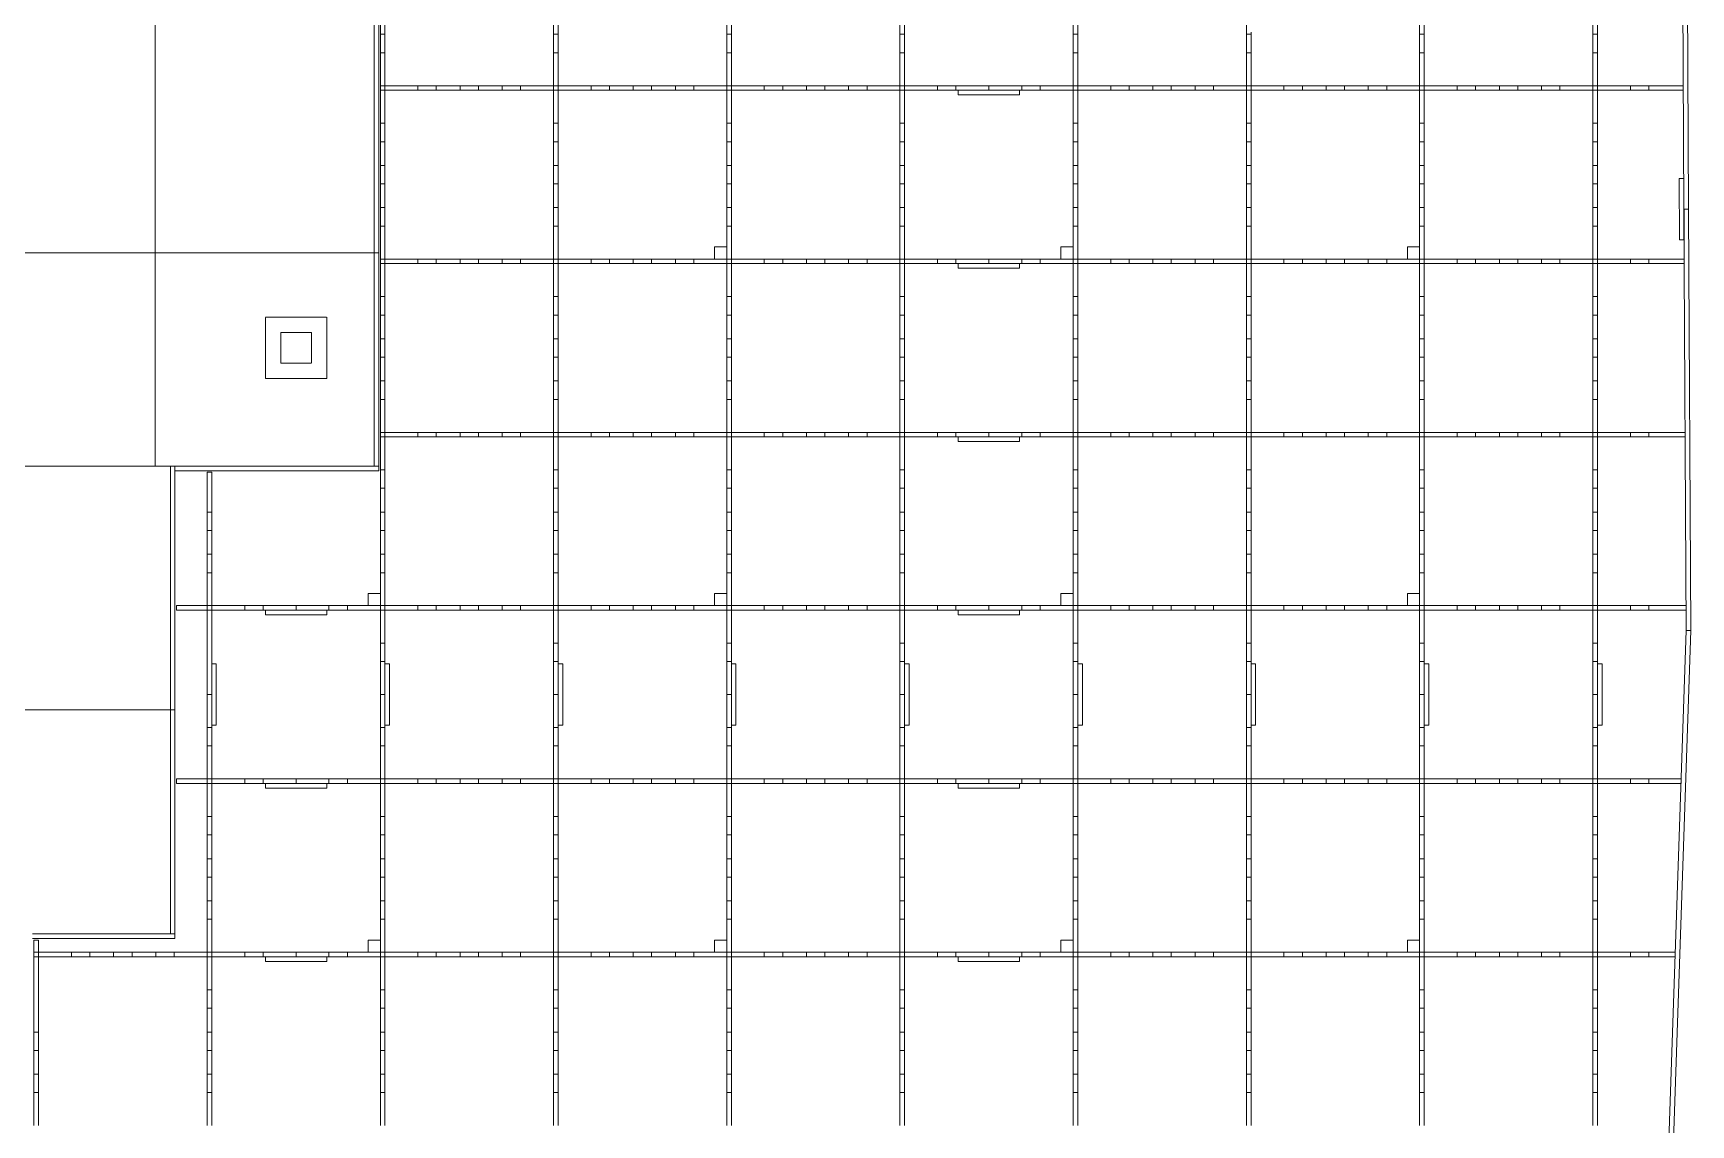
# Model space of a CAD drawing. Header units: millimetres. Extents: x -20225 to 19535, y -17853 to 10707.
# Drawn here: x 11385 to 16792, y -7138 to -3579 of the extents above; entities that cross this region are included whole.
import ezdxf

# ---------------------------------------------------------------- set-up
doc = ezdxf.new("R2010")
doc.units = ezdxf.units.MM
doc.linetypes.add('HIDDEN', pattern=[1.905, 1.27, -0.635])

msp = doc.modelspace()

# ---------------------------------------------------------------- linework, layer by layer
at = {"linetype": 'Continuous', "lineweight": 15}
for p, q in [((16769.1, -4152.9), (16761.5, -2779.6)), ((16784.1, -4152.8), (16776.5, -2779.4)), ((12497, -3322.8), (12497, -4990.3)), ((12512, -4990.3), (12512, -3322.8)), ((12517, -3750.3), (12517, -3475.3)), ((12532, -3475.3), (12532, -3750.3)), ((13082, -3750.3), (13082, -3475.3)), ((13097, -3475.3), (13097, -3750.3)), ((13647, -3750.3), (13647, -3475.3)), ((13662, -3475.3), (13662, -3750.3)), ((14212, -3750.3), (14212, -3475.3)), ((14227, -3475.3), (14227, -3750.3)), ((14777, -3750.3), (14777, -3475.3)), ((14792, -3475.3), (14792, -3750.3)), ((15342, -3750.3), (15342, -3475.3)), ((15907, -3475.3), (15907, -3750.3)), ((15922, -3750.3), (15922, -3475.3)), ((16472, -3475.3), (16472, -3750.3)), ((16487, -3750.3), (16487, -3475.3)), ((11782, -3530.3), (11782, -4990.3)), ((15357, -3750.3), (15357, -3575.3)), ((12517, -3750.3), (12517, -3765.3)), ((12517, -3750.3), (14502, -3750.3)), ((12517, -3750.3), (12532, -3750.3)), ((14502, -3765.3), (12517, -3765.3)), ((12532, -3765.3), (12517, -3765.3)), ((12517, -4315.3), (12517, -3765.3)), ((12532, -3765.3), (12532, -4315.3)), ((13082, -3750.3), (13097, -3750.3)), ((13082, -4315.3), (13082, -3765.3)), ((13097, -3765.3), (13082, -3765.3)), ((13097, -3765.3), (13097, -4315.3)), ((13647, -3750.3), (13662, -3750.3)), ((13662, -3765.3), (13647, -3765.3)), ((13647, -4315.3), (13647, -3765.3)), ((13662, -3765.3), (13662, -4315.3)), ((14212, -3750.3), (14227, -3750.3)), ((14227, -3765.3), (14212, -3765.3)), ((14212, -4315.3), (14212, -3765.3)), ((14227, -3765.3), (14227, -4315.3)), ((14402, -3780.3), (14402, -3765.3)), ((14402, -3765.3), (14602, -3765.3)), ((14602, -3780.3), (14402, -3780.3)), ((14502, -3765.3), (14502, -3750.3)), ((14502, -3750.3), (15357, -3750.3)), ((15357, -3765.3), (14502, -3765.3)), ((14602, -3765.3), (14602, -3780.3)), ((14777, -3750.3), (14792, -3750.3)), ((14792, -3765.3), (14777, -3765.3)), ((14777, -4315.3), (14777, -3765.3)), ((14792, -3765.3), (14792, -4315.3)), ((15342, -3750.3), (15357, -3750.3)), ((15357, -3765.3), (15342, -3765.3)), ((15342, -4315.3), (15342, -3765.3)), ((15357, -3765.3), (15357, -3750.3)), ((16766.8, -3750.3), (15357, -3750.3)), ((15357, -3765.3), (16766.9, -3765.3)), ((15357, -4315.3), (15357, -3765.3)), ((15907, -3750.3), (15922, -3750.3)), ((15922, -3765.3), (15907, -3765.3)), ((15907, -3765.3), (15907, -4315.3)), ((15922, -4315.3), (15922, -3765.3)), ((16472, -3750.3), (16487, -3750.3)), ((16472, -3765.3), (16472, -4315.3)), ((16487, -3765.3), (16472, -3765.3)), ((16487, -4315.3), (16487, -3765.3)), ((16766.9, -3765.3), (16766.8, -3750.3)), ((16753.5, -4052.9), (16754.6, -4252.9)), ((16768.5, -4052.9), (16753.5, -4052.9)), ((16769.6, -4252.9), (16768.5, -4052.9)), ((16784.1, -4152.8), (16769.1, -4152.9)), ((16776.7, -5526), (16769.1, -4152.9)), ((16791.7, -5526.2), (16784.1, -4152.8)), ((16754.6, -4252.9), (16769.6, -4252.9)), ((12517, -4315.3), (12517, -4330.3)), ((12517, -4315.3), (14502, -4315.3)), ((12517, -4315.3), (12532, -4315.3)), ((13082, -4315.3), (13097, -4315.3)), ((13607, -4315.3), (13607, -4275.3)), ((13607, -4275.3), (13647, -4275.3)), ((13647, -4315.3), (13607, -4315.3)), ((13647, -4275.3), (13647, -4315.3)), ((13647, -4315.3), (13662, -4315.3)), ((14212, -4315.3), (14227, -4315.3)), ((14502, -4330.3), (14502, -4315.3)), ((14502, -4315.3), (15357, -4315.3)), ((14737, -4315.3), (14737, -4275.3)), ((14737, -4275.3), (14777, -4275.3)), ((14777, -4315.3), (14737, -4315.3)), ((14777, -4275.3), (14777, -4315.3)), ((14777, -4315.3), (14792, -4315.3)), ((15342, -4315.3), (15357, -4315.3)), ((15357, -4330.3), (15357, -4315.3)), ((16770, -4315.3), (15357, -4315.3)), ((15907, -4275.3), (15867, -4275.3)), ((15867, -4275.3), (15867, -4315.3)), ((15867, -4315.3), (15907, -4315.3)), ((15907, -4315.3), (15907, -4275.3)), ((15907, -4315.3), (15922, -4315.3)), ((16472, -4315.3), (16487, -4315.3)), ((16770, -4330.3), (16770, -4315.3)), ((14502, -4330.3), (12517, -4330.3)), ((12517, -4880.3), (12517, -4330.3)), ((12532, -4330.3), (12517, -4330.3)), ((12532, -4330.3), (12532, -4880.3)), ((13097, -4330.3), (13082, -4330.3)), ((13082, -4880.3), (13082, -4330.3)), ((13097, -4330.3), (13097, -4880.3)), ((13662, -4330.3), (13647, -4330.3)), ((13647, -4880.3), (13647, -4330.3)), ((13662, -4330.3), (13662, -4880.3)), ((14227, -4330.3), (14212, -4330.3)), ((14212, -4880.3), (14212, -4330.3)), ((14227, -4330.3), (14227, -4880.3)), ((14402, -4345.3), (14402, -4330.3)), ((14402, -4330.3), (14602, -4330.3)), ((14602, -4345.3), (14402, -4345.3)), ((15357, -4330.3), (14502, -4330.3)), ((14602, -4330.3), (14602, -4345.3)), ((14792, -4330.3), (14777, -4330.3)), ((14777, -4880.3), (14777, -4330.3)), ((14792, -4330.3), (14792, -4880.3)), ((15357, -4330.3), (15342, -4330.3)), ((15342, -4880.3), (15342, -4330.3)), ((15357, -4330.3), (16770, -4330.3)), ((15357, -4880.3), (15357, -4330.3)), ((15907, -4330.3), (15907, -4880.3)), ((15922, -4330.3), (15907, -4330.3)), ((15922, -4880.3), (15922, -4330.3)), ((16472, -4330.3), (16472, -4880.3)), ((16487, -4330.3), (16472, -4330.3)), ((16487, -4880.3), (16487, -4330.3)), ((12517, -4880.3), (12517, -4895.3)), ((12517, -4880.3), (14502, -4880.3)), ((12517, -4880.3), (12532, -4880.3)), ((14502, -4895.3), (12517, -4895.3)), ((12517, -5445.3), (12517, -4895.3)), ((12532, -4895.3), (12517, -4895.3)), ((12532, -4895.3), (12532, -5445.3)), ((13082, -4880.3), (13097, -4880.3)), ((13082, -5445.3), (13082, -4895.3)), ((13097, -4895.3), (13082, -4895.3)), ((13097, -4895.3), (13097, -5445.3)), ((13647, -4880.3), (13662, -4880.3)), ((13647, -5445.3), (13647, -4895.3)), ((13662, -4895.3), (13647, -4895.3)), ((13662, -4895.3), (13662, -5445.3)), ((14212, -4880.3), (14227, -4880.3)), ((14227, -4895.3), (14212, -4895.3)), ((14212, -5445.3), (14212, -4895.3)), ((14227, -4895.3), (14227, -5445.3)), ((14402, -4895.3), (14602, -4895.3)), ((14402, -4910.3), (14402, -4895.3)), ((14602, -4910.3), (14402, -4910.3)), ((14502, -4895.3), (14502, -4880.3)), ((14502, -4880.3), (15357, -4880.3)), ((15357, -4895.3), (14502, -4895.3)), ((14602, -4895.3), (14602, -4910.3)), ((14777, -4880.3), (14792, -4880.3)), ((14777, -5445.3), (14777, -4895.3)), ((14792, -4895.3), (14777, -4895.3)), ((14792, -4895.3), (14792, -5445.3)), ((15342, -4880.3), (15357, -4880.3)), ((15357, -4895.3), (15342, -4895.3)), ((15342, -5445.3), (15342, -4895.3)), ((16773.1, -4880.3), (15357, -4880.3)), ((15357, -4895.3), (15357, -4880.3)), ((15357, -4895.3), (16773.2, -4895.3)), ((15357, -5445.3), (15357, -4895.3)), ((15907, -4880.3), (15922, -4880.3)), ((15907, -4895.3), (15907, -5445.3)), ((15922, -4895.3), (15907, -4895.3)), ((15922, -5445.3), (15922, -4895.3)), ((16472, -4880.3), (16487, -4880.3)), ((16472, -4895.3), (16472, -5445.3)), ((16487, -4895.3), (16472, -4895.3)), ((16487, -5445.3), (16487, -4895.3)), ((16773.2, -4895.3), (16773.1, -4880.3)), ((11782, -4990.3), (10509.9, -4990.3)), ((11832, -4990.3), (10509.9, -4990.3)), ((11782, -4990.3), (11832, -4990.3)), ((11832, -4990.3), (11832, -6515.3)), ((11847, -4990.3), (11832, -4990.3)), ((12512, -4990.3), (11847, -4990.3)), ((11847, -4990.3), (11847, -5005.3)), ((11847, -6515.3), (11847, -4990.3)), ((11847, -5005.3), (12512, -5005.3)), ((11952, -5445.3), (11952, -5010.3)), ((11967, -5010.3), (11952, -5010.3)), ((11967, -5010.3), (11967, -5445.3)), ((12497, -4990.3), (12512, -4990.3)), ((12512, -5005.3), (12512, -4990.3)), ((12477, -5445.3), (12477, -5405.3)), ((12477, -5405.3), (12517, -5405.3)), ((12517, -5405.3), (12517, -5445.3)), ((13607, -5405.3), (13647, -5405.3)), ((13607, -5445.3), (13607, -5405.3)), ((13647, -5405.3), (13647, -5445.3)), ((14737, -5445.3), (14737, -5405.3)), ((14737, -5405.3), (14777, -5405.3)), ((14777, -5405.3), (14777, -5445.3)), ((15867, -5405.3), (15867, -5445.3)), ((15907, -5405.3), (15867, -5405.3)), ((15907, -5445.3), (15907, -5405.3)), ((11852, -5445.3), (11852, -5460.3)), ((11852, -5445.3), (12242, -5445.3)), ((12242, -5460.3), (11852, -5460.3)), ((11952, -5445.3), (11967, -5445.3)), ((11952, -5735.3), (11952, -5460.3)), ((11967, -5460.3), (11952, -5460.3)), ((11967, -5460.3), (11967, -5735.3)), ((12142, -5475.3), (12142, -5460.3)), ((12142, -5460.3), (12342, -5460.3)), ((12242, -5445.3), (14502, -5445.3)), ((12242, -5460.3), (12242, -5445.3)), ((14502, -5460.3), (12242, -5460.3)), ((12342, -5460.3), (12342, -5475.3)), ((12517, -5445.3), (12477, -5445.3)), ((12517, -5445.3), (12532, -5445.3)), ((12532, -5460.3), (12517, -5460.3)), ((12517, -5735.3), (12517, -5460.3)), ((12532, -5460.3), (12532, -5735.3)), ((13082, -5445.3), (13097, -5445.3)), ((13097, -5460.3), (13082, -5460.3)), ((13082, -5735.3), (13082, -5460.3)), ((13097, -5460.3), (13097, -5735.3)), ((13647, -5445.3), (13607, -5445.3)), ((13647, -5445.3), (13662, -5445.3)), ((13662, -5460.3), (13647, -5460.3)), ((13647, -5735.3), (13647, -5460.3)), ((13662, -5460.3), (13662, -5735.3)), ((14212, -5445.3), (14227, -5445.3)), ((14212, -5735.3), (14212, -5460.3)), ((14227, -5460.3), (14212, -5460.3)), ((14227, -5460.3), (14227, -5735.3)), ((14402, -5475.3), (14402, -5460.3)), ((14402, -5460.3), (14602, -5460.3)), ((14502, -5460.3), (14502, -5445.3)), ((14502, -5445.3), (15357, -5445.3)), ((15357, -5460.3), (14502, -5460.3)), ((14602, -5460.3), (14602, -5475.3)), ((14777, -5445.3), (14737, -5445.3)), ((14777, -5445.3), (14792, -5445.3)), ((14777, -5735.3), (14777, -5460.3)), ((14792, -5460.3), (14777, -5460.3)), ((14792, -5460.3), (14792, -5735.3)), ((15342, -5445.3), (15357, -5445.3)), ((15357, -5460.3), (15342, -5460.3)), ((15342, -5735.3), (15342, -5460.3)), ((15357, -5460.3), (15357, -5445.3)), ((16776.2, -5445.3), (15357, -5445.3)), ((15357, -5460.3), (16776.3, -5460.3)), ((15357, -5635.3), (15357, -5460.3)), ((15867, -5445.3), (15907, -5445.3)), ((15907, -5445.3), (15922, -5445.3)), ((15907, -5460.3), (15907, -5735.3)), ((15922, -5460.3), (15907, -5460.3)), ((15922, -5735.3), (15922, -5460.3)), ((16472, -5445.3), (16487, -5445.3)), ((16472, -5460.3), (16472, -5735.3)), ((16487, -5460.3), (16472, -5460.3)), ((16487, -5735.3), (16487, -5460.3)), ((16776.3, -5460.3), (16776.2, -5445.3)), ((12342, -5475.3), (12142, -5475.3)), ((14602, -5475.3), (14402, -5475.3)), ((16712.6, -7396.5), (16776.7, -5526)), ((16727.6, -7398), (16791.7, -5526.2)), ((16791.7, -5526.2), (16776.7, -5526)), ((11967, -5635.3), (11982, -5635.3)), ((11967, -5835.3), (11967, -5635.3)), ((11982, -5635.3), (11982, -5835.3)), ((12532, -5635.3), (12547, -5635.3)), ((12532, -5835.3), (12532, -5635.3)), ((12547, -5635.3), (12547, -5835.3)), ((13097, -5835.3), (13097, -5635.3)), ((13097, -5635.3), (13112, -5635.3)), ((13112, -5635.3), (13112, -5835.3)), ((13662, -5835.3), (13662, -5635.3)), ((13662, -5635.3), (13677, -5635.3)), ((13677, -5635.3), (13677, -5835.3)), ((14227, -5835.3), (14227, -5635.3)), ((14227, -5635.3), (14242, -5635.3)), ((14242, -5635.3), (14242, -5835.3)), ((14792, -5835.3), (14792, -5635.3)), ((14792, -5635.3), (14807, -5635.3)), ((14807, -5635.3), (14807, -5835.3)), ((15357, -5635.3), (15372, -5635.3)), ((15357, -5835.3), (15357, -5635.3)), ((15372, -5635.3), (15372, -5835.3)), ((15922, -5835.3), (15922, -5635.3)), ((15922, -5635.3), (15937, -5635.3)), ((15937, -5635.3), (15937, -5835.3)), ((16487, -5835.3), (16487, -5635.3)), ((16487, -5635.3), (16502, -5635.3)), ((16502, -5635.3), (16502, -5835.3)), ((11967, -5735.3), (11952, -5735.3)), ((11952, -6010.3), (11952, -5735.3)), ((11967, -5735.3), (11967, -6010.3)), ((12532, -5735.3), (12517, -5735.3)), ((12517, -6010.3), (12517, -5735.3)), ((12532, -5735.3), (12532, -6010.3)), ((13097, -5735.3), (13082, -5735.3)), ((13082, -6010.3), (13082, -5735.3)), ((13097, -5735.3), (13097, -6010.3)), ((13662, -5735.3), (13647, -5735.3)), ((13647, -6010.3), (13647, -5735.3)), ((13662, -5735.3), (13662, -6010.3)), ((14227, -5735.3), (14212, -5735.3)), ((14212, -6010.3), (14212, -5735.3)), ((14227, -5735.3), (14227, -6010.3)), ((14792, -5735.3), (14777, -5735.3)), ((14777, -6010.3), (14777, -5735.3)), ((14792, -5735.3), (14792, -6010.3)), ((15342, -6010.3), (15342, -5735.3)), ((15357, -5735.3), (15342, -5735.3)), ((15907, -5735.3), (15907, -6010.3)), ((15922, -5735.3), (15907, -5735.3)), ((15922, -6010.3), (15922, -5735.3)), ((16472, -5735.3), (16472, -6010.3)), ((16487, -5735.3), (16472, -5735.3)), ((16487, -6010.3), (16487, -5735.3)), ((11982, -5835.3), (11967, -5835.3)), ((12547, -5835.3), (12532, -5835.3)), ((13112, -5835.3), (13097, -5835.3)), ((13677, -5835.3), (13662, -5835.3)), ((14242, -5835.3), (14227, -5835.3)), ((14807, -5835.3), (14792, -5835.3)), ((15372, -5835.3), (15357, -5835.3)), ((15357, -6010.3), (15357, -5835.3)), ((15937, -5835.3), (15922, -5835.3)), ((16502, -5835.3), (16487, -5835.3)), ((11852, -6010.3), (12242, -6010.3)), ((11852, -6010.3), (11852, -6025.3)), ((12242, -6025.3), (11852, -6025.3)), ((11952, -6010.3), (11967, -6010.3)), ((11967, -6025.3), (11952, -6025.3)), ((11952, -6575.3), (11952, -6025.3)), ((11967, -6025.3), (11967, -6575.3)), ((12142, -6040.3), (12142, -6025.3)), ((12142, -6025.3), (12342, -6025.3)), ((12342, -6040.3), (12142, -6040.3)), ((12242, -6025.3), (12242, -6010.3)), ((12242, -6010.3), (14502, -6010.3)), ((14502, -6025.3), (12242, -6025.3)), ((12342, -6025.3), (12342, -6040.3)), ((12517, -6010.3), (12532, -6010.3)), ((12532, -6025.3), (12517, -6025.3)), ((12517, -6575.3), (12517, -6025.3)), ((12532, -6025.3), (12532, -6575.3)), ((13082, -6010.3), (13097, -6010.3)), ((13097, -6025.3), (13082, -6025.3)), ((13082, -6575.3), (13082, -6025.3)), ((13097, -6025.3), (13097, -6575.3)), ((13647, -6010.3), (13662, -6010.3)), ((13662, -6025.3), (13647, -6025.3)), ((13647, -6575.3), (13647, -6025.3)), ((13662, -6025.3), (13662, -6575.3)), ((14212, -6010.3), (14227, -6010.3)), ((14227, -6025.3), (14212, -6025.3)), ((14212, -6575.3), (14212, -6025.3)), ((14227, -6025.3), (14227, -6575.3)), ((14402, -6040.3), (14402, -6025.3)), ((14402, -6025.3), (14602, -6025.3)), ((14602, -6040.3), (14402, -6040.3)), ((14502, -6025.3), (14502, -6010.3)), ((14502, -6010.3), (15357, -6010.3)), ((15357, -6025.3), (14502, -6025.3)), ((14602, -6025.3), (14602, -6040.3)), ((14777, -6010.3), (14792, -6010.3)), ((14792, -6025.3), (14777, -6025.3)), ((14777, -6575.3), (14777, -6025.3)), ((14792, -6025.3), (14792, -6575.3)), ((15342, -6010.3), (15357, -6010.3)), ((15342, -6575.3), (15342, -6025.3)), ((15357, -6025.3), (15342, -6025.3)), ((15357, -6025.3), (15357, -6010.3)), ((16760.1, -6010.3), (15357, -6010.3)), ((15357, -6025.3), (16759.6, -6025.3)), ((15357, -6575.3), (15357, -6025.3)), ((15907, -6010.3), (15922, -6010.3)), ((15907, -6025.3), (15907, -6575.3)), ((15922, -6025.3), (15907, -6025.3)), ((15922, -6575.3), (15922, -6025.3)), ((16472, -6010.3), (16487, -6010.3)), ((16472, -6025.3), (16472, -6575.3)), ((16487, -6025.3), (16472, -6025.3)), ((16487, -6575.3), (16487, -6025.3)), ((16759.6, -6025.3), (16760.1, -6010.3)), ((11847, -6515.3), (11382, -6515.3)), ((11382, -6530.3), (11847, -6530.3)), ((11402, -6535.3), (11387, -6535.3)), ((11387, -6575.3), (11387, -6535.3)), ((11402, -6535.3), (11402, -6575.3)), ((11832, -6515.3), (11847, -6515.3)), ((11847, -6530.3), (11847, -6515.3)), ((12477, -6575.3), (12477, -6535.3)), ((12477, -6535.3), (12517, -6535.3)), ((12517, -6535.3), (12517, -6575.3)), ((13607, -6535.3), (13647, -6535.3)), ((13607, -6575.3), (13607, -6535.3)), ((13647, -6535.3), (13647, -6575.3)), ((14737, -6575.3), (14737, -6535.3)), ((14737, -6535.3), (14777, -6535.3)), ((14777, -6535.3), (14777, -6575.3)), ((15867, -6535.3), (15867, -6575.3)), ((15907, -6535.3), (15867, -6535.3)), ((15907, -6575.3), (15907, -6535.3)), ((11387, -6575.3), (11387, -6590.3)), ((11387, -6575.3), (12242, -6575.3)), ((11387, -6575.3), (11402, -6575.3)), ((12242, -6590.3), (11387, -6590.3)), ((11402, -6590.3), (11387, -6590.3)), ((11387, -7140.3), (11387, -6590.3)), ((11402, -6590.3), (11402, -7140.3)), ((11952, -6575.3), (11967, -6575.3)), ((11967, -6590.3), (11952, -6590.3)), ((11952, -7140.3), (11952, -6590.3)), ((11967, -6590.3), (11967, -7140.3)), ((12142, -6605.3), (12142, -6590.3)), ((12142, -6590.3), (12342, -6590.3)), ((12242, -6590.3), (12242, -6575.3)), ((12242, -6575.3), (14502, -6575.3)), ((14502, -6590.3), (12242, -6590.3)), ((12342, -6590.3), (12342, -6605.3)), ((12517, -6575.3), (12477, -6575.3)), ((12517, -6575.3), (12532, -6575.3)), ((12532, -6590.3), (12517, -6590.3)), ((12517, -7140.3), (12517, -6590.3)), ((12532, -6590.3), (12532, -7140.3)), ((13082, -6575.3), (13097, -6575.3)), ((13097, -6590.3), (13082, -6590.3)), ((13082, -7140.3), (13082, -6590.3)), ((13097, -6590.3), (13097, -7140.3)), ((13647, -6575.3), (13607, -6575.3)), ((13647, -6575.3), (13662, -6575.3)), ((13662, -6590.3), (13647, -6590.3)), ((13647, -7140.3), (13647, -6590.3)), ((13662, -6590.3), (13662, -7140.3)), ((14212, -6575.3), (14227, -6575.3)), ((14227, -6590.3), (14212, -6590.3)), ((14212, -7140.3), (14212, -6590.3)), ((14227, -6590.3), (14227, -7140.3)), ((14402, -6605.3), (14402, -6590.3)), ((14402, -6590.3), (14602, -6590.3)), ((14502, -6590.3), (14502, -6575.3)), ((14502, -6575.3), (15357, -6575.3)), ((15357, -6590.3), (14502, -6590.3)), ((14602, -6590.3), (14602, -6605.3)), ((14777, -6575.3), (14737, -6575.3)), ((14777, -6575.3), (14792, -6575.3)), ((14792, -6590.3), (14777, -6590.3)), ((14777, -7140.3), (14777, -6590.3)), ((14792, -6590.3), (14792, -7140.3)), ((15342, -6575.3), (15357, -6575.3)), ((15342, -7140.3), (15342, -6590.3)), ((15357, -6590.3), (15342, -6590.3)), ((16740.7, -6575.3), (15357, -6575.3)), ((15357, -6590.3), (15357, -6575.3)), ((15357, -6590.3), (16740.2, -6590.3)), ((15357, -7140.3), (15357, -6590.3)), ((15867, -6575.3), (15907, -6575.3)), ((15907, -6575.3), (15922, -6575.3)), ((15907, -6590.3), (15907, -7140.3)), ((15922, -6590.3), (15907, -6590.3)), ((15922, -7140.3), (15922, -6590.3)), ((16472, -6575.3), (16487, -6575.3)), ((16472, -6590.3), (16472, -7140.3)), ((16487, -6590.3), (16472, -6590.3)), ((16487, -7140.3), (16487, -6590.3)), ((16740.2, -6590.3), (16740.7, -6575.3)), ((12342, -6605.3), (12142, -6605.3)), ((14602, -6605.3), (14402, -6605.3))]:
    msp.add_line(p, q, dxfattribs=at)
at = {"linetype": 'HIDDEN', "lineweight": 0}
for p, q in [((12532, -3582.8), (12517, -3582.8)), ((13097, -3582.8), (13082, -3582.8)), ((13662, -3582.8), (13647, -3582.8)), ((14227, -3582.8), (14212, -3582.8)), ((14792, -3582.8), (14777, -3582.8)), ((15357, -3582.8), (15342, -3582.8)), ((15922, -3582.8), (15907, -3582.8)), ((16487, -3582.8), (16472, -3582.8)), ((12517, -3642.8), (12532, -3642.8)), ((13082, -3642.8), (13097, -3642.8)), ((13647, -3642.8), (13662, -3642.8)), ((14212, -3642.8), (14227, -3642.8)), ((14777, -3642.8), (14792, -3642.8)), ((15342, -3642.8), (15357, -3642.8)), ((15907, -3642.8), (15922, -3642.8)), ((16472, -3642.8), (16487, -3642.8)), ((12532, -3750.3), (12532, -3765.3)), ((12639.5, -3750.3), (12639.5, -3765.3)), ((12699.5, -3765.3), (12699.5, -3750.3)), ((12777, -3750.3), (12777, -3765.3)), ((12837, -3765.3), (12837, -3750.3)), ((12914.5, -3750.3), (12914.5, -3765.3)), ((12974.5, -3765.3), (12974.5, -3750.3)), ((13082, -3765.3), (13082, -3750.3)), ((13097, -3750.3), (13097, -3765.3)), ((13204.5, -3750.3), (13204.5, -3765.3)), ((13264.5, -3765.3), (13264.5, -3750.3)), ((13342, -3750.3), (13342, -3765.3)), ((13402, -3765.3), (13402, -3750.3)), ((13479.5, -3750.3), (13479.5, -3765.3)), ((13539.5, -3765.3), (13539.5, -3750.3)), ((13647, -3765.3), (13647, -3750.3)), ((13662, -3750.3), (13662, -3765.3)), ((13769.5, -3750.3), (13769.5, -3765.3)), ((13829.5, -3765.3), (13829.5, -3750.3)), ((13907, -3750.3), (13907, -3765.3)), ((13967, -3765.3), (13967, -3750.3)), ((14044.5, -3750.3), (14044.5, -3765.3)), ((14104.5, -3765.3), (14104.5, -3750.3)), ((14212, -3765.3), (14212, -3750.3)), ((14227, -3750.3), (14227, -3765.3)), ((14334.5, -3750.3), (14334.5, -3765.3)), ((14394.5, -3765.3), (14394.5, -3750.3)), ((14609.5, -3750.3), (14609.5, -3765.3)), ((14669.5, -3765.3), (14669.5, -3750.3)), ((14777, -3765.3), (14777, -3750.3)), ((14792, -3750.3), (14792, -3765.3)), ((14899.5, -3750.3), (14899.5, -3765.3)), ((14959.5, -3765.3), (14959.5, -3750.3)), ((15037, -3750.3), (15037, -3765.3)), ((15097, -3765.3), (15097, -3750.3)), ((15174.5, -3750.3), (15174.5, -3765.3)), ((15234.5, -3765.3), (15234.5, -3750.3)), ((15342, -3765.3), (15342, -3750.3)), ((15464.5, -3750.3), (15464.5, -3765.3)), ((15524.5, -3765.3), (15524.5, -3750.3)), ((15602, -3750.3), (15602, -3765.3)), ((15662, -3765.3), (15662, -3750.3)), ((15739.5, -3750.3), (15739.5, -3765.3)), ((15799.5, -3765.3), (15799.5, -3750.3)), ((15907, -3765.3), (15907, -3750.3)), ((15922, -3750.3), (15922, -3765.3)), ((16029.5, -3750.3), (16029.5, -3765.3)), ((16089.5, -3765.3), (16089.5, -3750.3)), ((16167, -3750.3), (16167, -3765.3)), ((16227, -3765.3), (16227, -3750.3)), ((16304.5, -3750.3), (16304.5, -3765.3)), ((16364.5, -3765.3), (16364.5, -3750.3)), ((16472, -3765.3), (16472, -3750.3)), ((16487, -3750.3), (16487, -3765.3)), ((16594.5, -3750.3), (16594.5, -3765.3)), ((16654.5, -3765.3), (16654.5, -3750.3)), ((12532, -3872.8), (12517, -3872.8)), ((13097, -3872.8), (13082, -3872.8)), ((13662, -3872.8), (13647, -3872.8)), ((14227, -3872.8), (14212, -3872.8)), ((14792, -3872.8), (14777, -3872.8)), ((15357, -3872.8), (15342, -3872.8)), ((15922, -3872.8), (15907, -3872.8)), ((16487, -3872.8), (16472, -3872.8)), ((12517, -3932.8), (12532, -3932.8)), ((13082, -3932.8), (13097, -3932.8)), ((13647, -3932.8), (13662, -3932.8)), ((14212, -3932.8), (14227, -3932.8)), ((14777, -3932.8), (14792, -3932.8)), ((15342, -3932.8), (15357, -3932.8)), ((15907, -3932.8), (15922, -3932.8)), ((16472, -3932.8), (16487, -3932.8)), ((12532, -4010.3), (12517, -4010.3)), ((13097, -4010.3), (13082, -4010.3)), ((13662, -4010.3), (13647, -4010.3)), ((14227, -4010.3), (14212, -4010.3)), ((14792, -4010.3), (14777, -4010.3)), ((15357, -4010.3), (15342, -4010.3)), ((15922, -4010.3), (15907, -4010.3)), ((16487, -4010.3), (16472, -4010.3)), ((12517, -4070.3), (12532, -4070.3)), ((13082, -4070.3), (13097, -4070.3)), ((13647, -4070.3), (13662, -4070.3)), ((14212, -4070.3), (14227, -4070.3)), ((14777, -4070.3), (14792, -4070.3)), ((15342, -4070.3), (15357, -4070.3)), ((15907, -4070.3), (15922, -4070.3)), ((16472, -4070.3), (16487, -4070.3)), ((12532, -4147.8), (12517, -4147.8)), ((13097, -4147.8), (13082, -4147.8)), ((13662, -4147.8), (13647, -4147.8)), ((14227, -4147.8), (14212, -4147.8)), ((14792, -4147.8), (14777, -4147.8)), ((15357, -4147.8), (15342, -4147.8)), ((15922, -4147.8), (15907, -4147.8)), ((16487, -4147.8), (16472, -4147.8)), ((12517, -4207.8), (12532, -4207.8)), ((13082, -4207.8), (13097, -4207.8)), ((13647, -4207.8), (13662, -4207.8)), ((14212, -4207.8), (14227, -4207.8)), ((14777, -4207.8), (14792, -4207.8)), ((15342, -4207.8), (15357, -4207.8)), ((15907, -4207.8), (15922, -4207.8)), ((16472, -4207.8), (16487, -4207.8)), ((10494.9, -4295.3), (12512, -4295.3)), ((12532, -4315.3), (12532, -4330.3)), ((12639.5, -4315.3), (12639.5, -4330.3)), ((12699.5, -4330.3), (12699.5, -4315.3)), ((12777, -4315.3), (12777, -4330.3)), ((12837, -4330.3), (12837, -4315.3)), ((12914.5, -4315.3), (12914.5, -4330.3)), ((12974.5, -4330.3), (12974.5, -4315.3)), ((13082, -4330.3), (13082, -4315.3)), ((13097, -4315.3), (13097, -4330.3)), ((13204.5, -4315.3), (13204.5, -4330.3)), ((13264.5, -4330.3), (13264.5, -4315.3)), ((13342, -4315.3), (13342, -4330.3)), ((13402, -4330.3), (13402, -4315.3)), ((13479.5, -4315.3), (13479.5, -4330.3)), ((13539.5, -4330.3), (13539.5, -4315.3)), ((13647, -4330.3), (13647, -4315.3)), ((13662, -4315.3), (13662, -4330.3)), ((13769.5, -4315.3), (13769.5, -4330.3)), ((13829.5, -4330.3), (13829.5, -4315.3)), ((13907, -4315.3), (13907, -4330.3)), ((13967, -4330.3), (13967, -4315.3)), ((14044.5, -4315.3), (14044.5, -4330.3)), ((14104.5, -4330.3), (14104.5, -4315.3)), ((14212, -4330.3), (14212, -4315.3)), ((14227, -4315.3), (14227, -4330.3)), ((14334.5, -4315.3), (14334.5, -4330.3)), ((14394.5, -4330.3), (14394.5, -4315.3)), ((14609.5, -4315.3), (14609.5, -4330.3)), ((14669.5, -4330.3), (14669.5, -4315.3)), ((14777, -4330.3), (14777, -4315.3)), ((14792, -4315.3), (14792, -4330.3)), ((14899.5, -4315.3), (14899.5, -4330.3)), ((14959.5, -4330.3), (14959.5, -4315.3)), ((15037, -4315.3), (15037, -4330.3)), ((15097, -4330.3), (15097, -4315.3)), ((15174.5, -4315.3), (15174.5, -4330.3)), ((15234.5, -4330.3), (15234.5, -4315.3)), ((15342, -4330.3), (15342, -4315.3)), ((15464.5, -4315.3), (15464.5, -4330.3)), ((15524.5, -4330.3), (15524.5, -4315.3)), ((15602, -4315.3), (15602, -4330.3)), ((15662, -4330.3), (15662, -4315.3)), ((15739.5, -4315.3), (15739.5, -4330.3)), ((15799.5, -4330.3), (15799.5, -4315.3)), ((15907, -4330.3), (15907, -4315.3)), ((15922, -4315.3), (15922, -4330.3)), ((16029.5, -4315.3), (16029.5, -4330.3)), ((16089.5, -4330.3), (16089.5, -4315.3)), ((16167, -4315.3), (16167, -4330.3)), ((16227, -4330.3), (16227, -4315.3)), ((16304.5, -4315.3), (16304.5, -4330.3)), ((16364.5, -4330.3), (16364.5, -4315.3)), ((16472, -4330.3), (16472, -4315.3)), ((16487, -4315.3), (16487, -4330.3)), ((16594.5, -4315.3), (16594.5, -4330.3)), ((16654.5, -4330.3), (16654.5, -4315.3)), ((12532, -4437.8), (12517, -4437.8)), ((13097, -4437.8), (13082, -4437.8)), ((13662, -4437.8), (13647, -4437.8)), ((14227, -4437.8), (14212, -4437.8)), ((14792, -4437.8), (14777, -4437.8)), ((15357, -4437.8), (15342, -4437.8)), ((15922, -4437.8), (15907, -4437.8)), ((16487, -4437.8), (16472, -4437.8)), ((12142, -4505.3), (12342, -4505.3)), ((12142, -4705.3), (12142, -4505.3)), ((12342, -4505.3), (12342, -4705.3)), ((12517, -4497.8), (12532, -4497.8)), ((13082, -4497.8), (13097, -4497.8)), ((13647, -4497.8), (13662, -4497.8)), ((14212, -4497.8), (14227, -4497.8)), ((14777, -4497.8), (14792, -4497.8)), ((15342, -4497.8), (15357, -4497.8)), ((15907, -4497.8), (15922, -4497.8)), ((16472, -4497.8), (16487, -4497.8)), ((12192, -4655.3), (12192, -4555.3)), ((12192, -4555.3), (12292, -4555.3)), ((12292, -4555.3), (12292, -4655.3)), ((12532, -4575.3), (12517, -4575.3)), ((13097, -4575.3), (13082, -4575.3)), ((13662, -4575.3), (13647, -4575.3)), ((14227, -4575.3), (14212, -4575.3)), ((14792, -4575.3), (14777, -4575.3)), ((15357, -4575.3), (15342, -4575.3)), ((15922, -4575.3), (15907, -4575.3)), ((16487, -4575.3), (16472, -4575.3)), ((12517, -4635.3), (12532, -4635.3)), ((13082, -4635.3), (13097, -4635.3)), ((13647, -4635.3), (13662, -4635.3)), ((14212, -4635.3), (14227, -4635.3)), ((14777, -4635.3), (14792, -4635.3)), ((15342, -4635.3), (15357, -4635.3)), ((15907, -4635.3), (15922, -4635.3)), ((16472, -4635.3), (16487, -4635.3)), ((12292, -4655.3), (12192, -4655.3)), ((12342, -4705.3), (12142, -4705.3)), ((12532, -4712.8), (12517, -4712.8)), ((13097, -4712.8), (13082, -4712.8)), ((13662, -4712.8), (13647, -4712.8)), ((14227, -4712.8), (14212, -4712.8)), ((14792, -4712.8), (14777, -4712.8)), ((15357, -4712.8), (15342, -4712.8)), ((15922, -4712.8), (15907, -4712.8)), ((16487, -4712.8), (16472, -4712.8)), ((12517, -4772.8), (12532, -4772.8)), ((13082, -4772.8), (13097, -4772.8)), ((13647, -4772.8), (13662, -4772.8)), ((14212, -4772.8), (14227, -4772.8)), ((14777, -4772.8), (14792, -4772.8)), ((15342, -4772.8), (15357, -4772.8)), ((15907, -4772.8), (15922, -4772.8)), ((16472, -4772.8), (16487, -4772.8)), ((12532, -4880.3), (12532, -4895.3)), ((12639.5, -4880.3), (12639.5, -4895.3)), ((12699.5, -4895.3), (12699.5, -4880.3)), ((12777, -4880.3), (12777, -4895.3)), ((12837, -4895.3), (12837, -4880.3)), ((12914.5, -4880.3), (12914.5, -4895.3)), ((12974.5, -4895.3), (12974.5, -4880.3)), ((13082, -4895.3), (13082, -4880.3)), ((13097, -4880.3), (13097, -4895.3)), ((13204.5, -4880.3), (13204.5, -4895.3)), ((13264.5, -4895.3), (13264.5, -4880.3)), ((13342, -4880.3), (13342, -4895.3)), ((13402, -4895.3), (13402, -4880.3)), ((13479.5, -4880.3), (13479.5, -4895.3)), ((13539.5, -4895.3), (13539.5, -4880.3)), ((13647, -4895.3), (13647, -4880.3)), ((13662, -4880.3), (13662, -4895.3)), ((13769.5, -4880.3), (13769.5, -4895.3)), ((13829.5, -4895.3), (13829.5, -4880.3)), ((13907, -4880.3), (13907, -4895.3)), ((13967, -4895.3), (13967, -4880.3)), ((14044.5, -4880.3), (14044.5, -4895.3)), ((14104.5, -4895.3), (14104.5, -4880.3)), ((14212, -4895.3), (14212, -4880.3)), ((14227, -4880.3), (14227, -4895.3)), ((14334.5, -4880.3), (14334.5, -4895.3)), ((14394.5, -4895.3), (14394.5, -4880.3)), ((14609.5, -4880.3), (14609.5, -4895.3)), ((14669.5, -4895.3), (14669.5, -4880.3)), ((14777, -4895.3), (14777, -4880.3)), ((14792, -4880.3), (14792, -4895.3)), ((14899.5, -4880.3), (14899.5, -4895.3)), ((14959.5, -4895.3), (14959.5, -4880.3)), ((15037, -4880.3), (15037, -4895.3)), ((15097, -4895.3), (15097, -4880.3)), ((15174.5, -4880.3), (15174.5, -4895.3)), ((15234.5, -4895.3), (15234.5, -4880.3)), ((15342, -4895.3), (15342, -4880.3)), ((15464.5, -4880.3), (15464.5, -4895.3)), ((15524.5, -4895.3), (15524.5, -4880.3)), ((15602, -4880.3), (15602, -4895.3)), ((15662, -4895.3), (15662, -4880.3)), ((15739.5, -4880.3), (15739.5, -4895.3)), ((15799.5, -4895.3), (15799.5, -4880.3)), ((15907, -4895.3), (15907, -4880.3)), ((15922, -4880.3), (15922, -4895.3)), ((16029.5, -4880.3), (16029.5, -4895.3)), ((16089.5, -4895.3), (16089.5, -4880.3)), ((16167, -4880.3), (16167, -4895.3)), ((16227, -4895.3), (16227, -4880.3)), ((16304.5, -4880.3), (16304.5, -4895.3)), ((16364.5, -4895.3), (16364.5, -4880.3)), ((16472, -4895.3), (16472, -4880.3)), ((16487, -4880.3), (16487, -4895.3)), ((16594.5, -4880.3), (16594.5, -4895.3)), ((16654.5, -4895.3), (16654.5, -4880.3)), ((12532, -5002.8), (12517, -5002.8)), ((13097, -5002.8), (13082, -5002.8)), ((13662, -5002.8), (13647, -5002.8)), ((14227, -5002.8), (14212, -5002.8)), ((14792, -5002.8), (14777, -5002.8)), ((15357, -5002.8), (15342, -5002.8)), ((15922, -5002.8), (15907, -5002.8)), ((16487, -5002.8), (16472, -5002.8)), ((12517, -5062.8), (12532, -5062.8)), ((13082, -5062.8), (13097, -5062.8)), ((13647, -5062.8), (13662, -5062.8)), ((14212, -5062.8), (14227, -5062.8)), ((14777, -5062.8), (14792, -5062.8)), ((15342, -5062.8), (15357, -5062.8)), ((15907, -5062.8), (15922, -5062.8)), ((16472, -5062.8), (16487, -5062.8)), ((11967, -5140.3), (11952, -5140.3)), ((12532, -5140.3), (12517, -5140.3)), ((13097, -5140.3), (13082, -5140.3)), ((13662, -5140.3), (13647, -5140.3)), ((14227, -5140.3), (14212, -5140.3)), ((14792, -5140.3), (14777, -5140.3)), ((15357, -5140.3), (15342, -5140.3)), ((15922, -5140.3), (15907, -5140.3)), ((16487, -5140.3), (16472, -5140.3)), ((11952, -5200.3), (11967, -5200.3)), ((12517, -5200.3), (12532, -5200.3)), ((13082, -5200.3), (13097, -5200.3)), ((13647, -5200.3), (13662, -5200.3)), ((14212, -5200.3), (14227, -5200.3)), ((14777, -5200.3), (14792, -5200.3)), ((15342, -5200.3), (15357, -5200.3)), ((15907, -5200.3), (15922, -5200.3)), ((16472, -5200.3), (16487, -5200.3)), ((11967, -5277.8), (11952, -5277.8)), ((12532, -5277.8), (12517, -5277.8)), ((13097, -5277.8), (13082, -5277.8)), ((13662, -5277.8), (13647, -5277.8)), ((14227, -5277.8), (14212, -5277.8)), ((14792, -5277.8), (14777, -5277.8)), ((15357, -5277.8), (15342, -5277.8)), ((15922, -5277.8), (15907, -5277.8)), ((16487, -5277.8), (16472, -5277.8)), ((11952, -5337.8), (11967, -5337.8)), ((12517, -5337.8), (12532, -5337.8)), ((13082, -5337.8), (13097, -5337.8)), ((13647, -5337.8), (13662, -5337.8)), ((14212, -5337.8), (14227, -5337.8)), ((14777, -5337.8), (14792, -5337.8)), ((15342, -5337.8), (15357, -5337.8)), ((15907, -5337.8), (15922, -5337.8)), ((16472, -5337.8), (16487, -5337.8)), ((11952, -5460.3), (11952, -5445.3)), ((11967, -5445.3), (11967, -5460.3)), ((12074.5, -5445.3), (12074.5, -5460.3)), ((12134.5, -5460.3), (12134.5, -5445.3)), ((12349.5, -5445.3), (12349.5, -5460.3)), ((12409.5, -5460.3), (12409.5, -5445.3)), ((12517, -5460.3), (12517, -5445.3)), ((12532, -5445.3), (12532, -5460.3)), ((12639.5, -5445.3), (12639.5, -5460.3)), ((12699.5, -5460.3), (12699.5, -5445.3)), ((12777, -5445.3), (12777, -5460.3)), ((12837, -5460.3), (12837, -5445.3)), ((12914.5, -5445.3), (12914.5, -5460.3)), ((12974.5, -5460.3), (12974.5, -5445.3)), ((13082, -5460.3), (13082, -5445.3)), ((13097, -5445.3), (13097, -5460.3)), ((13204.5, -5445.3), (13204.5, -5460.3)), ((13264.5, -5460.3), (13264.5, -5445.3)), ((13342, -5445.3), (13342, -5460.3)), ((13402, -5460.3), (13402, -5445.3)), ((13479.5, -5445.3), (13479.5, -5460.3)), ((13539.5, -5460.3), (13539.5, -5445.3)), ((13647, -5460.3), (13647, -5445.3)), ((13662, -5445.3), (13662, -5460.3)), ((13769.5, -5445.3), (13769.5, -5460.3)), ((13829.5, -5460.3), (13829.5, -5445.3)), ((13907, -5445.3), (13907, -5460.3)), ((13967, -5460.3), (13967, -5445.3)), ((14044.5, -5445.3), (14044.5, -5460.3)), ((14104.5, -5460.3), (14104.5, -5445.3)), ((14212, -5460.3), (14212, -5445.3)), ((14227, -5445.3), (14227, -5460.3)), ((14334.5, -5445.3), (14334.5, -5460.3)), ((14394.5, -5460.3), (14394.5, -5445.3)), ((14609.5, -5445.3), (14609.5, -5460.3)), ((14669.5, -5460.3), (14669.5, -5445.3)), ((14777, -5460.3), (14777, -5445.3)), ((14792, -5445.3), (14792, -5460.3)), ((14899.5, -5445.3), (14899.5, -5460.3)), ((14959.5, -5460.3), (14959.5, -5445.3)), ((15037, -5445.3), (15037, -5460.3)), ((15097, -5460.3), (15097, -5445.3)), ((15174.5, -5445.3), (15174.5, -5460.3)), ((15234.5, -5460.3), (15234.5, -5445.3)), ((15342, -5460.3), (15342, -5445.3)), ((15464.5, -5445.3), (15464.5, -5460.3)), ((15524.5, -5460.3), (15524.5, -5445.3)), ((15602, -5445.3), (15602, -5460.3)), ((15662, -5460.3), (15662, -5445.3)), ((15739.5, -5445.3), (15739.5, -5460.3)), ((15799.5, -5460.3), (15799.5, -5445.3)), ((15907, -5460.3), (15907, -5445.3)), ((15922, -5445.3), (15922, -5460.3)), ((16029.5, -5445.3), (16029.5, -5460.3)), ((16089.5, -5460.3), (16089.5, -5445.3)), ((16167, -5445.3), (16167, -5460.3)), ((16227, -5460.3), (16227, -5445.3)), ((16304.5, -5445.3), (16304.5, -5460.3)), ((16364.5, -5460.3), (16364.5, -5445.3)), ((16472, -5460.3), (16472, -5445.3)), ((16487, -5445.3), (16487, -5460.3)), ((16594.5, -5445.3), (16594.5, -5460.3)), ((16654.5, -5460.3), (16654.5, -5445.3)), ((12532, -5567.8), (12517, -5567.8)), ((13097, -5567.8), (13082, -5567.8)), ((13662, -5567.8), (13647, -5567.8)), ((14227, -5567.8), (14212, -5567.8)), ((14792, -5567.8), (14777, -5567.8)), ((15357, -5567.8), (15342, -5567.8)), ((15922, -5567.8), (15907, -5567.8)), ((16487, -5567.8), (16472, -5567.8)), ((12517, -5627.8), (12532, -5627.8)), ((13082, -5627.8), (13097, -5627.8)), ((13647, -5627.8), (13662, -5627.8)), ((14212, -5627.8), (14227, -5627.8)), ((14777, -5627.8), (14792, -5627.8)), ((15342, -5627.8), (15357, -5627.8)), ((15907, -5627.8), (15922, -5627.8)), ((16472, -5627.8), (16487, -5627.8)), ((10509.9, -5785.3), (11847, -5785.3)), ((11967, -5842.8), (11952, -5842.8)), ((12532, -5842.8), (12517, -5842.8)), ((13097, -5842.8), (13082, -5842.8)), ((13662, -5842.8), (13647, -5842.8)), ((14227, -5842.8), (14212, -5842.8)), ((14792, -5842.8), (14777, -5842.8)), ((15357, -5842.8), (15342, -5842.8)), ((15922, -5842.8), (15907, -5842.8)), ((16487, -5842.8), (16472, -5842.8)), ((11952, -5902.8), (11967, -5902.8)), ((12517, -5902.8), (12532, -5902.8)), ((13082, -5902.8), (13097, -5902.8)), ((13647, -5902.8), (13662, -5902.8)), ((14212, -5902.8), (14227, -5902.8)), ((14777, -5902.8), (14792, -5902.8)), ((15342, -5902.8), (15357, -5902.8)), ((15907, -5902.8), (15922, -5902.8)), ((16472, -5902.8), (16487, -5902.8)), ((11952, -6025.3), (11952, -6010.3)), ((11967, -6010.3), (11967, -6025.3)), ((12074.5, -6010.3), (12074.5, -6025.3)), ((12134.5, -6025.3), (12134.5, -6010.3)), ((12349.5, -6010.3), (12349.5, -6025.3)), ((12409.5, -6025.3), (12409.5, -6010.3)), ((12517, -6025.3), (12517, -6010.3)), ((12532, -6010.3), (12532, -6025.3)), ((12639.5, -6010.3), (12639.5, -6025.3)), ((12699.5, -6025.3), (12699.5, -6010.3)), ((12777, -6010.3), (12777, -6025.3)), ((12837, -6025.3), (12837, -6010.3)), ((12914.5, -6010.3), (12914.5, -6025.3)), ((12974.5, -6025.3), (12974.5, -6010.3)), ((13082, -6025.3), (13082, -6010.3)), ((13097, -6010.3), (13097, -6025.3)), ((13204.5, -6010.3), (13204.5, -6025.3)), ((13264.5, -6025.3), (13264.5, -6010.3)), ((13342, -6010.3), (13342, -6025.3)), ((13402, -6025.3), (13402, -6010.3)), ((13479.5, -6010.3), (13479.5, -6025.3)), ((13539.5, -6025.3), (13539.5, -6010.3)), ((13647, -6025.3), (13647, -6010.3)), ((13662, -6010.3), (13662, -6025.3)), ((13769.5, -6010.3), (13769.5, -6025.3)), ((13829.5, -6025.3), (13829.5, -6010.3)), ((13907, -6010.3), (13907, -6025.3)), ((13967, -6025.3), (13967, -6010.3)), ((14044.5, -6010.3), (14044.5, -6025.3)), ((14104.5, -6025.3), (14104.5, -6010.3)), ((14212, -6025.3), (14212, -6010.3)), ((14227, -6010.3), (14227, -6025.3)), ((14334.5, -6010.3), (14334.5, -6025.3)), ((14394.5, -6025.3), (14394.5, -6010.3)), ((14609.5, -6010.3), (14609.5, -6025.3)), ((14669.5, -6025.3), (14669.5, -6010.3)), ((14777, -6025.3), (14777, -6010.3)), ((14792, -6010.3), (14792, -6025.3)), ((14899.5, -6010.3), (14899.5, -6025.3)), ((14959.5, -6025.3), (14959.5, -6010.3)), ((15037, -6010.3), (15037, -6025.3)), ((15097, -6025.3), (15097, -6010.3)), ((15174.5, -6010.3), (15174.5, -6025.3)), ((15234.5, -6025.3), (15234.5, -6010.3)), ((15342, -6025.3), (15342, -6010.3)), ((15464.5, -6010.3), (15464.5, -6025.3)), ((15524.5, -6025.3), (15524.5, -6010.3)), ((15602, -6010.3), (15602, -6025.3)), ((15662, -6025.3), (15662, -6010.3)), ((15739.5, -6010.3), (15739.5, -6025.3)), ((15799.5, -6025.3), (15799.5, -6010.3)), ((15907, -6025.3), (15907, -6010.3)), ((15922, -6010.3), (15922, -6025.3)), ((16029.5, -6010.3), (16029.5, -6025.3)), ((16089.5, -6025.3), (16089.5, -6010.3)), ((16167, -6010.3), (16167, -6025.3)), ((16227, -6025.3), (16227, -6010.3)), ((16304.5, -6010.3), (16304.5, -6025.3)), ((16364.5, -6025.3), (16364.5, -6010.3)), ((16472, -6025.3), (16472, -6010.3)), ((16487, -6010.3), (16487, -6025.3)), ((16594.5, -6010.3), (16594.5, -6025.3)), ((16654.5, -6025.3), (16654.5, -6010.3)), ((11967, -6132.8), (11952, -6132.8)), ((12532, -6132.8), (12517, -6132.8)), ((13097, -6132.8), (13082, -6132.8)), ((13662, -6132.8), (13647, -6132.8)), ((14227, -6132.8), (14212, -6132.8)), ((14792, -6132.8), (14777, -6132.8)), ((15357, -6132.8), (15342, -6132.8)), ((15922, -6132.8), (15907, -6132.8)), ((16487, -6132.8), (16472, -6132.8)), ((11952, -6192.8), (11967, -6192.8)), ((12517, -6192.8), (12532, -6192.8)), ((13082, -6192.8), (13097, -6192.8)), ((13647, -6192.8), (13662, -6192.8)), ((14212, -6192.8), (14227, -6192.8)), ((14777, -6192.8), (14792, -6192.8)), ((15342, -6192.8), (15357, -6192.8)), ((15907, -6192.8), (15922, -6192.8)), ((16472, -6192.8), (16487, -6192.8)), ((11967, -6270.3), (11952, -6270.3)), ((12532, -6270.3), (12517, -6270.3)), ((13097, -6270.3), (13082, -6270.3)), ((13662, -6270.3), (13647, -6270.3)), ((14227, -6270.3), (14212, -6270.3)), ((14792, -6270.3), (14777, -6270.3)), ((15357, -6270.3), (15342, -6270.3)), ((15922, -6270.3), (15907, -6270.3)), ((16487, -6270.3), (16472, -6270.3)), ((11952, -6330.3), (11967, -6330.3)), ((12517, -6330.3), (12532, -6330.3)), ((13082, -6330.3), (13097, -6330.3)), ((13647, -6330.3), (13662, -6330.3)), ((14212, -6330.3), (14227, -6330.3)), ((14777, -6330.3), (14792, -6330.3)), ((15342, -6330.3), (15357, -6330.3)), ((15907, -6330.3), (15922, -6330.3)), ((16472, -6330.3), (16487, -6330.3)), ((11967, -6407.8), (11952, -6407.8)), ((12532, -6407.8), (12517, -6407.8)), ((13097, -6407.8), (13082, -6407.8)), ((13662, -6407.8), (13647, -6407.8)), ((14227, -6407.8), (14212, -6407.8)), ((14792, -6407.8), (14777, -6407.8)), ((15357, -6407.8), (15342, -6407.8)), ((15922, -6407.8), (15907, -6407.8)), ((16487, -6407.8), (16472, -6407.8)), ((11952, -6467.8), (11967, -6467.8)), ((12517, -6467.8), (12532, -6467.8)), ((13082, -6467.8), (13097, -6467.8)), ((13647, -6467.8), (13662, -6467.8)), ((14212, -6467.8), (14227, -6467.8)), ((14777, -6467.8), (14792, -6467.8)), ((15342, -6467.8), (15357, -6467.8)), ((15907, -6467.8), (15922, -6467.8)), ((16472, -6467.8), (16487, -6467.8)), ((11402, -6575.3), (11402, -6590.3)), ((11509.5, -6575.3), (11509.5, -6590.3)), ((11569.5, -6590.3), (11569.5, -6575.3)), ((11647, -6575.3), (11647, -6590.3)), ((11707, -6590.3), (11707, -6575.3)), ((11784.5, -6575.3), (11784.5, -6590.3)), ((11844.5, -6590.3), (11844.5, -6575.3)), ((11952, -6590.3), (11952, -6575.3)), ((11967, -6575.3), (11967, -6590.3)), ((12074.5, -6575.3), (12074.5, -6590.3)), ((12134.5, -6590.3), (12134.5, -6575.3)), ((12349.5, -6575.3), (12349.5, -6590.3)), ((12409.5, -6590.3), (12409.5, -6575.3)), ((12517, -6590.3), (12517, -6575.3)), ((12532, -6575.3), (12532, -6590.3)), ((12639.5, -6575.3), (12639.5, -6590.3)), ((12699.5, -6590.3), (12699.5, -6575.3)), ((12777, -6575.3), (12777, -6590.3)), ((12837, -6590.3), (12837, -6575.3)), ((12914.5, -6575.3), (12914.5, -6590.3)), ((12974.5, -6590.3), (12974.5, -6575.3)), ((13082, -6590.3), (13082, -6575.3)), ((13097, -6575.3), (13097, -6590.3)), ((13204.5, -6575.3), (13204.5, -6590.3)), ((13264.5, -6590.3), (13264.5, -6575.3)), ((13342, -6575.3), (13342, -6590.3)), ((13402, -6590.3), (13402, -6575.3)), ((13479.5, -6575.3), (13479.5, -6590.3)), ((13539.5, -6590.3), (13539.5, -6575.3)), ((13647, -6590.3), (13647, -6575.3)), ((13662, -6575.3), (13662, -6590.3)), ((13769.5, -6575.3), (13769.5, -6590.3)), ((13829.5, -6590.3), (13829.5, -6575.3)), ((13907, -6575.3), (13907, -6590.3)), ((13967, -6590.3), (13967, -6575.3)), ((14044.5, -6575.3), (14044.5, -6590.3)), ((14104.5, -6590.3), (14104.5, -6575.3)), ((14212, -6590.3), (14212, -6575.3)), ((14227, -6575.3), (14227, -6590.3)), ((14334.5, -6575.3), (14334.5, -6590.3)), ((14394.5, -6590.3), (14394.5, -6575.3)), ((14609.5, -6575.3), (14609.5, -6590.3)), ((14669.5, -6590.3), (14669.5, -6575.3)), ((14777, -6590.3), (14777, -6575.3)), ((14792, -6575.3), (14792, -6590.3)), ((14899.5, -6575.3), (14899.5, -6590.3)), ((14959.5, -6590.3), (14959.5, -6575.3)), ((15037, -6575.3), (15037, -6590.3)), ((15097, -6590.3), (15097, -6575.3)), ((15174.5, -6575.3), (15174.5, -6590.3)), ((15234.5, -6590.3), (15234.5, -6575.3)), ((15342, -6590.3), (15342, -6575.3)), ((15464.5, -6575.3), (15464.5, -6590.3)), ((15524.5, -6590.3), (15524.5, -6575.3)), ((15602, -6575.3), (15602, -6590.3)), ((15662, -6590.3), (15662, -6575.3)), ((15739.5, -6575.3), (15739.5, -6590.3)), ((15799.5, -6590.3), (15799.5, -6575.3)), ((15907, -6590.3), (15907, -6575.3)), ((15922, -6575.3), (15922, -6590.3)), ((16029.5, -6575.3), (16029.5, -6590.3)), ((16089.5, -6590.3), (16089.5, -6575.3)), ((16167, -6575.3), (16167, -6590.3)), ((16227, -6590.3), (16227, -6575.3)), ((16304.5, -6575.3), (16304.5, -6590.3)), ((16364.5, -6590.3), (16364.5, -6575.3)), ((16472, -6590.3), (16472, -6575.3)), ((16487, -6575.3), (16487, -6590.3)), ((16594.5, -6575.3), (16594.5, -6590.3)), ((16654.5, -6590.3), (16654.5, -6575.3)), ((11967, -6697.8), (11952, -6697.8)), ((12532, -6697.8), (12517, -6697.8)), ((13097, -6697.8), (13082, -6697.8)), ((13662, -6697.8), (13647, -6697.8)), ((14227, -6697.8), (14212, -6697.8)), ((14792, -6697.8), (14777, -6697.8)), ((15357, -6697.8), (15342, -6697.8)), ((15922, -6697.8), (15907, -6697.8)), ((16487, -6697.8), (16472, -6697.8)), ((11952, -6757.8), (11967, -6757.8)), ((12517, -6757.8), (12532, -6757.8)), ((13082, -6757.8), (13097, -6757.8)), ((13647, -6757.8), (13662, -6757.8)), ((14212, -6757.8), (14227, -6757.8)), ((14777, -6757.8), (14792, -6757.8)), ((15342, -6757.8), (15357, -6757.8)), ((15907, -6757.8), (15922, -6757.8)), ((16472, -6757.8), (16487, -6757.8)), ((11402, -6835.3), (11387, -6835.3)), ((11967, -6835.3), (11952, -6835.3)), ((12532, -6835.3), (12517, -6835.3)), ((13097, -6835.3), (13082, -6835.3)), ((13662, -6835.3), (13647, -6835.3)), ((14227, -6835.3), (14212, -6835.3)), ((14792, -6835.3), (14777, -6835.3)), ((15357, -6835.3), (15342, -6835.3)), ((15922, -6835.3), (15907, -6835.3)), ((16487, -6835.3), (16472, -6835.3)), ((11387, -6895.3), (11402, -6895.3)), ((11952, -6895.3), (11967, -6895.3)), ((12517, -6895.3), (12532, -6895.3)), ((13082, -6895.3), (13097, -6895.3)), ((13647, -6895.3), (13662, -6895.3)), ((14212, -6895.3), (14227, -6895.3)), ((14777, -6895.3), (14792, -6895.3)), ((15342, -6895.3), (15357, -6895.3)), ((15907, -6895.3), (15922, -6895.3)), ((16472, -6895.3), (16487, -6895.3)), ((11402, -6972.8), (11387, -6972.8)), ((11967, -6972.8), (11952, -6972.8)), ((12532, -6972.8), (12517, -6972.8)), ((13097, -6972.8), (13082, -6972.8)), ((13662, -6972.8), (13647, -6972.8)), ((14227, -6972.8), (14212, -6972.8)), ((14792, -6972.8), (14777, -6972.8)), ((15357, -6972.8), (15342, -6972.8)), ((15922, -6972.8), (15907, -6972.8)), ((16487, -6972.8), (16472, -6972.8)), ((11387, -7032.8), (11402, -7032.8)), ((11952, -7032.8), (11967, -7032.8)), ((12517, -7032.8), (12532, -7032.8)), ((13082, -7032.8), (13097, -7032.8)), ((13647, -7032.8), (13662, -7032.8)), ((14212, -7032.8), (14227, -7032.8)), ((14777, -7032.8), (14792, -7032.8)), ((15342, -7032.8), (15357, -7032.8)), ((15907, -7032.8), (15922, -7032.8)), ((16472, -7032.8), (16487, -7032.8))]:
    msp.add_line(p, q, dxfattribs=at)

doc.saveas('drawing.dxf')
